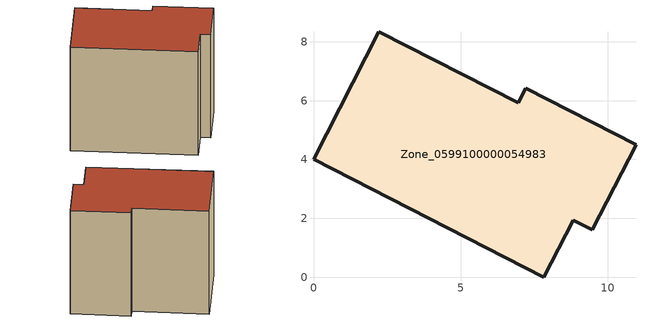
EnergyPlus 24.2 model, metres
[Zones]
Zone_0599100000054983
 floor ground (C_G): 7.83,0 0,4 2.22,8.34 6.96,5.93 7.22,6.42 10.96,4.5 9.47,1.61 8.82,1.93 z3.99
 wall outside (C_F): 6.96,5.93 2.22,8.34 0,4 7.83,0 8.82,1.93 9.47,1.61 10.96,4.5 7.22,6.42 6.96,5.93 z3.99:12.5
 roof outside (C_R): 10.96,4.5 7.22,6.42 6.96,5.93 2.22,8.34 0,4 7.83,0 8.82,1.93 9.47,1.61 z12.5
[BUILDING]
Pand.0599100000054983: North Axis=0; Terrain=City; Loads Convergence Tolerance Value=0.04; Temperature Convergence Tolerance Value=0.4; Solar Distribution=FullExterior; Maximum Number of Warmup Days=25; Minimum Number of Warmup Days=1
[Site:Location]
Rotterdam.The.Hague.AP_ZH_NLD Design_Conditions: Latitude=51.96; Longitude=4.45; Time Zone=1; Elevation=-4.5
[SITE:GROUNDTEMPERATURE:BUILDINGSURFACE]
18, 18, 18, 18, 18, 18, 18, 18, 18, 18, 18, 18
[MATERIAL] Thermal Absorptance=0.9; Solar Absorptance=0.7; Visible Absorptance=0.7
Name | Roughness | Thickness | Conductivity | Density | Specific Heat
G.TC.1992-2005 | MediumSmooth | 0.15 | 0.06 | 540 | 1210
F.TC.1992-2005 | Rough | 0.3 | 0.12 | 1920 | 840
R.TC.1992-2005 | MediumRough | 0.2 | 0.08 | 1500 | 1000
[CONSTRUCTION]
C_G: G.TC.1992-2005
C_F: F.TC.1992-2005
C_R: R.TC.1992-2005
[ZONE]
Zone_0599100000054983: Type=1; Multiplier=1; Ceiling Height=Autocalculate; Volume=Autocalculate; Floor Area=autocalculate; Part of Total Floor Area=Yes
[ZONEINFILTRATION:DESIGNFLOWRATE]
Infil_Zone_0599100000054983: Zone or ZoneList or Space or SpaceList=Zone_0599100000054983; Schedule=AlwaysOn; Design Flow Rate Calculation Method=Flow/Area; Flow Rate per Floor Area=0.0015; Constant Term Coefficient=1; Temperature Term Coefficient=0; Velocity Term Coefficient=0; Velocity Squared Term Coefficient=0
[HVACTEMPLATE:ZONE:IDEALLOADSAIRSYSTEM]
Zone_0599100000054983: Maximum Heating Supply Air Temperature=50; Minimum Cooling Supply Air Temperature=13; Maximum Heating Supply Air Humidity Ratio=0.0156; Minimum Cooling Supply Air Humidity Ratio=0.0077; Heating Limit=NoLimit; Cooling Limit=NoLimit; Dehumidification Control Type=ConstantSensibleHeatRatio; Cooling Sensible Heat Ratio=0.7; Dehumidification Setpoint=60; Humidification Control Type=None; Humidification Setpoint=30; Outdoor Air Method=None; Outdoor Air Flow Rate per Person=0.00944; Outdoor Air Flow Rate per Zone Floor Area=0; Outdoor Air Flow Rate per Zone=0; Demand Controlled Ventilation Type=None; Outdoor Air Economizer Type=NoEconomizer; Heat Recovery Type=None; Sensible Heat Recovery Effectiveness=0.7; Latent Heat Recovery Effectiveness=0.65
[ZONECONTROL:THERMOSTAT]
ThermostatControl_Zone_0599100000054983: Zone or ZoneList=Zone_0599100000054983; Control Type Schedule=DualSetpointControlType; Control 1=Thermostat_Zone_0599100000054983; Temperature Difference Between Cutout And Setpoint=0
[THERMOSTATSETPOINT:DUALSETPOINT]
Thermostat_Zone_0599100000054983: Heating Setpoint Temperature Schedule=HeatingSetpoint_Zone_0599100000054983; Cooling Setpoint Temperature Schedule=CoolingSetpoint_Zone_0599100000054983
[SCHEDULE:COMPACT]
HeatingSetpoint_Zone_0599100000054983: Through: 12/31, For: AllDays, Until: 24:00, 21
CoolingSetpoint_Zone_0599100000054983: Through: 12/31, For: AllDays, Until: 24:00, 24
DualSetpointControlType: Through: 12/31, For: AllDays, Until: 24:00, 4
AlwaysOn: Through: 12/31, For: AllDays, Until: 24:00, 1
